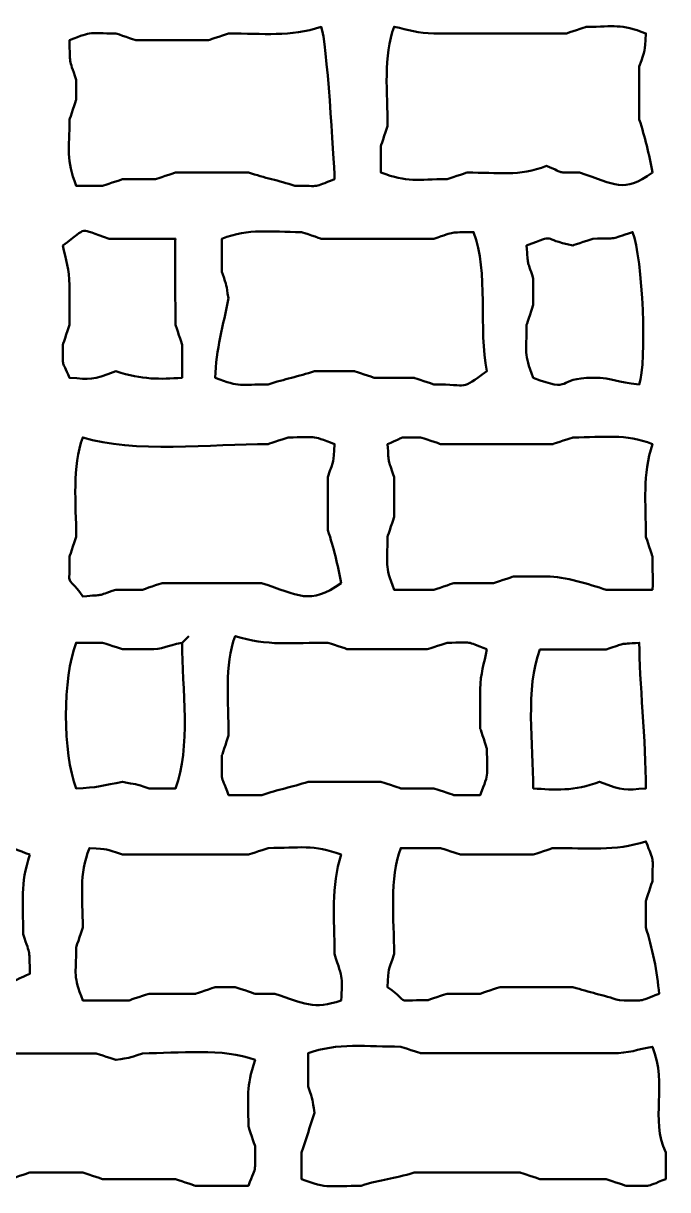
# Model space of a CAD drawing. Header units: millimetres. Extents: x -1760 to -1105, y 422 to 906.
# Drawn here: x -1426.57 to -1412.95, y 434.04 to 458.69 of the extents above; entities that cross this region are included whole.
import ezdxf

# ---------------------------------------------------------------- set-up
doc = ezdxf.new("R2010")
doc.units = ezdxf.units.MM
doc.header["$MEASUREMENT"] = 0
doc.layers.add('layer 1', color=7, linetype='Continuous')

msp = doc.modelspace()

# ---------------------------------------------------------------- linework, layer by layer
at = {"layer": 'layer 1', "color": 225, "lineweight": 50}
for points, knots in [([(-1413.5481, 456.6589), (-1413.5481, 456.6589), (-1413.5479, 457.0789), (-1413.5479, 457.0789), (-1413.5479, 457.0789), (-1413.5479, 457.0789), (-1413.5479, 457.359), (-1413.5479, 457.359), (-1413.5479, 457.359), (-1413.5479, 457.359), (-1413.5479, 457.779), (-1413.5479, 457.779), (-1413.5479, 457.779), (-1413.4117, 458.19), (-1413.4419, 458.0363), (-1413.408, 458.4787), (-1413.408, 458.4787), (-1413.9594, 458.6928), (-1414.0474, 458.6188), (-1414.6681, 458.6188), (-1414.6681, 458.6188), (-1414.6764, 458.6154), (-1415.0646, 458.4872), (-1415.0881, 458.4789), (-1415.0881, 458.4789), (-1415.0881, 458.4789), (-1416.3482, 458.4789), (-1416.3482, 458.4789), (-1416.3482, 458.4789), (-1416.3482, 458.4789), (-1417.8882, 458.4789), (-1417.8882, 458.4789), (-1417.8882, 458.4789), (-1418.2241, 458.4789), (-1418.4181, 458.56), (-1418.7282, 458.6188), (-1418.7282, 458.6188), (-1418.9624, 458.0148), (-1418.8683, 457.2142), (-1418.8683, 456.5189), (-1418.8683, 456.5189), (-1418.8716, 456.5106), (-1418.9997, 456.1222), (-1419.0081, 456.0989), (-1419.0081, 456.0989), (-1419.0081, 456.0989), (-1419.0081, 455.5389), (-1419.0081, 455.5389), (-1419.0081, 455.5389), (-1418.4455, 455.3201), (-1418.2426, 455.3986), (-1417.6081, 455.3988), (-1417.6081, 455.3988), (-1417.5999, 455.4022), (-1417.2114, 455.5302), (-1417.1882, 455.5389), (-1417.1882, 455.5389), (-1416.5258, 455.5387), (-1416.0873, 455.4538), (-1415.5081, 455.6787), (-1415.5081, 455.6787), (-1415.0609, 455.5013), (-1415.3744, 455.551), (-1414.808, 455.5389), (-1414.808, 455.5389), (-1414.0379, 455.2889), (-1413.8992, 455.0889), (-1413.2679, 455.5389), (-1413.2679, 455.5389), (-1413.3434, 455.9386), (-1413.4253, 456.2809), (-1413.5481, 456.6589)], [0, 0, 0, 0, 0.0526316, 0.0526316, 0.0526316, 0.0526316, 0.1052632, 0.1052632, 0.1052632, 0.1052632, 0.1578947, 0.1578947, 0.1578947, 0.1578947, 0.2105263, 0.2105263, 0.2105263, 0.2105263, 0.2631579, 0.2631579, 0.2631579, 0.2631579, 0.3157895, 0.3157895, 0.3157895, 0.3157895, 0.3684211, 0.3684211, 0.3684211, 0.3684211, 0.4210526, 0.4210526, 0.4210526, 0.4210526, 0.4736842, 0.4736842, 0.4736842, 0.4736842, 0.5263158, 0.5263158, 0.5263158, 0.5263158, 0.5789474, 0.5789474, 0.5789474, 0.5789474, 0.6315789, 0.6315789, 0.6315789, 0.6315789, 0.6842105, 0.6842105, 0.6842105, 0.6842105, 0.7368421, 0.7368421, 0.7368421, 0.7368421, 0.7894737, 0.7894737, 0.7894737, 0.7894737, 0.8421053, 0.8421053, 0.8421053, 0.8421053, 0.8947368, 0.8947368, 0.8947368, 0.8947368, 1, 1, 1, 1]), ([(-1420.2684, 458.6184), (-1420.9332, 458.4027), (-1421.4862, 458.4782), (-1422.2288, 458.4782), (-1422.2288, 458.4782), (-1422.2371, 458.4748), (-1422.6251, 458.3468), (-1422.6486, 458.3381), (-1422.6486, 458.3381), (-1422.6486, 458.3381), (-1424.1888, 458.3383), (-1424.1888, 458.3383), (-1424.1888, 458.3383), (-1424.1971, 458.3417), (-1424.5852, 458.4697), (-1424.6086, 458.4784), (-1424.6086, 458.4784), (-1425.1999, 458.4782), (-1425.0748, 458.5378), (-1425.5888, 458.3383), (-1425.5888, 458.3383), (-1425.5772, 457.7876), (-1425.6091, 457.9926), (-1425.4488, 457.4983), (-1425.4488, 457.4983), (-1425.4488, 457.4983), (-1425.4488, 457.0784), (-1425.4488, 457.0784), (-1425.4488, 457.0784), (-1425.4521, 457.0701), (-1425.5803, 456.6818), (-1425.5888, 456.6584), (-1425.5888, 456.6584), (-1425.5888, 456.0239), (-1425.6671, 455.8211), (-1425.4488, 455.2584), (-1425.4488, 455.2584), (-1425.4488, 455.2584), (-1424.8887, 455.2582), (-1424.8887, 455.2582), (-1424.8887, 455.2582), (-1424.8804, 455.2616), (-1424.4922, 455.3898), (-1424.4687, 455.3981), (-1424.4687, 455.3981), (-1424.4687, 455.3981), (-1423.7688, 455.3983), (-1423.7688, 455.3983), (-1423.7688, 455.3983), (-1423.7605, 455.4016), (-1423.3723, 455.5299), (-1423.3489, 455.5382), (-1423.3489, 455.5382), (-1423.3489, 455.5382), (-1422.3687, 455.5382), (-1422.3687, 455.5382), (-1422.3687, 455.5382), (-1422.3687, 455.5382), (-1422.2288, 455.5382), (-1422.2288, 455.5382), (-1422.2288, 455.5382), (-1422.2288, 455.5382), (-1421.8088, 455.5382), (-1421.8088, 455.5382), (-1421.8088, 455.5382), (-1421.4605, 455.4254), (-1421.1772, 455.3713), (-1420.8286, 455.2582), (-1420.8286, 455.2582), (-1420.2531, 455.2582), (-1420.4677, 455.2124), (-1419.9887, 455.3983), (-1419.9887, 455.3983), (-1419.9986, 455.8378), (-1420.1559, 458.3279), (-1420.2686, 458.6186), (-1420.2686, 458.6186), (-1420.2686, 458.6186), (-1420.2684, 458.6184), (-1420.2684, 458.6184)], [0, 0, 0, 0, 0.047619, 0.047619, 0.047619, 0.047619, 0.0952381, 0.0952381, 0.0952381, 0.0952381, 0.1428571, 0.1428571, 0.1428571, 0.1428571, 0.1904762, 0.1904762, 0.1904762, 0.1904762, 0.2380952, 0.2380952, 0.2380952, 0.2380952, 0.2857143, 0.2857143, 0.2857143, 0.2857143, 0.3333333, 0.3333333, 0.3333333, 0.3333333, 0.3809524, 0.3809524, 0.3809524, 0.3809524, 0.4285714, 0.4285714, 0.4285714, 0.4285714, 0.4761905, 0.4761905, 0.4761905, 0.4761905, 0.5238095, 0.5238095, 0.5238095, 0.5238095, 0.5714286, 0.5714286, 0.5714286, 0.5714286, 0.6190476, 0.6190476, 0.6190476, 0.6190476, 0.6666667, 0.6666667, 0.6666667, 0.6666667, 0.7142857, 0.7142857, 0.7142857, 0.7142857, 0.7619048, 0.7619048, 0.7619048, 0.7619048, 0.8095238, 0.8095238, 0.8095238, 0.8095238, 0.8571429, 0.8571429, 0.8571429, 0.8571429, 0.9047619, 0.9047619, 0.9047619, 0.9047619, 1, 1, 1, 1]), ([(-1423.3492, 454.1387), (-1423.3492, 454.1387), (-1424.7494, 454.1387), (-1424.7494, 454.1387), (-1424.7494, 454.1387), (-1425.4463, 454.3648), (-1425.1609, 454.4036), (-1425.7294, 453.9988), (-1425.7294, 453.9988), (-1425.6708, 453.6884), (-1425.5897, 453.4945), (-1425.5895, 453.1589), (-1425.5895, 453.1589), (-1425.5895, 453.1589), (-1425.5897, 453.0188), (-1425.5897, 453.0188), (-1425.5897, 453.0188), (-1425.5897, 453.0188), (-1425.5895, 452.3189), (-1425.5895, 452.3189), (-1425.5895, 452.3189), (-1425.5929, 452.3106), (-1425.7209, 451.9222), (-1425.7294, 451.8989), (-1425.7294, 451.8989), (-1425.7294, 451.3362), (-1425.7537, 451.6222), (-1425.5895, 451.1988), (-1425.5895, 451.1988), (-1425.1332, 451.1699), (-1425.1307, 451.1367), (-1424.6093, 451.3389), (-1424.6093, 451.3389), (-1424.035, 451.1528), (-1423.6881, 451.1683), (-1423.2092, 451.1988), (-1423.2092, 451.1988), (-1423.2092, 451.1988), (-1423.2093, 451.8989), (-1423.2093, 451.8989), (-1423.2093, 451.8989), (-1423.2127, 451.9072), (-1423.3407, 452.2954), (-1423.3492, 452.3189), (-1423.3492, 452.3189), (-1423.3492, 452.6403), (-1423.3716, 454.0967), (-1423.3492, 454.1389), (-1423.3492, 454.1389), (-1423.3492, 454.1389), (-1423.3492, 454.1387), (-1423.3492, 454.1387)], [0, 0, 0, 0, 0.0714286, 0.0714286, 0.0714286, 0.0714286, 0.1428571, 0.1428571, 0.1428571, 0.1428571, 0.2142857, 0.2142857, 0.2142857, 0.2142857, 0.2857143, 0.2857143, 0.2857143, 0.2857143, 0.3571429, 0.3571429, 0.3571429, 0.3571429, 0.4285714, 0.4285714, 0.4285714, 0.4285714, 0.5, 0.5, 0.5, 0.5, 0.5714286, 0.5714286, 0.5714286, 0.5714286, 0.6428571, 0.6428571, 0.6428571, 0.6428571, 0.7142857, 0.7142857, 0.7142857, 0.7142857, 0.7857143, 0.7857143, 0.7857143, 0.7857143, 0.8571429, 0.8571429, 0.8571429, 0.8571429, 1, 1, 1, 1]), ([(-1417.0488, 454.2793), (-1417.5993, 454.2676), (-1417.3945, 454.2997), (-1417.8888, 454.1392), (-1417.8888, 454.1392), (-1417.8888, 454.1392), (-1418.4488, 454.1394), (-1418.4488, 454.1394), (-1418.4488, 454.1394), (-1418.4488, 454.1394), (-1418.5887, 454.1394), (-1418.5887, 454.1394), (-1418.5887, 454.1394), (-1418.5887, 454.1394), (-1420.2688, 454.1394), (-1420.2688, 454.1394), (-1420.2688, 454.1394), (-1420.2771, 454.1427), (-1420.6655, 454.271), (-1420.6888, 454.2793), (-1420.6888, 454.2793), (-1421.3511, 454.2794), (-1421.7896, 454.3643), (-1422.3688, 454.1394), (-1422.3688, 454.1394), (-1422.3688, 454.1394), (-1422.3688, 453.4395), (-1422.3688, 453.4395), (-1422.3688, 453.4395), (-1422.2454, 453.0954), (-1422.2907, 453.1992), (-1422.229, 452.8795), (-1422.229, 452.8795), (-1422.3355, 452.315), (-1422.496, 451.7961), (-1422.5089, 451.1994), (-1422.5089, 451.1994), (-1421.973, 450.9912), (-1421.9951, 451.0595), (-1421.3888, 451.0593), (-1421.3888, 451.0593), (-1421.0405, 451.1724), (-1420.7572, 451.2264), (-1420.4087, 451.3392), (-1420.4087, 451.3392), (-1420.4087, 451.3392), (-1419.5687, 451.3394), (-1419.5687, 451.3394), (-1419.5687, 451.3394), (-1419.5604, 451.3361), (-1419.1722, 451.2078), (-1419.1487, 451.1992), (-1419.1487, 451.1992), (-1419.1487, 451.1992), (-1418.3088, 451.1994), (-1418.3088, 451.1994), (-1418.3088, 451.1994), (-1418.3005, 451.196), (-1417.9122, 451.0678), (-1417.889, 451.0593), (-1417.889, 451.0593), (-1417.1187, 451.0595), (-1417.3533, 450.9231), (-1416.7687, 451.3392), (-1416.7687, 451.3392), (-1416.9537, 452.2214), (-1416.7225, 453.439), (-1417.0486, 454.2794), (-1417.0486, 454.2794), (-1417.0486, 454.2794), (-1417.0488, 454.2793), (-1417.0488, 454.2793)], [0, 0, 0, 0, 0.0526316, 0.0526316, 0.0526316, 0.0526316, 0.1052632, 0.1052632, 0.1052632, 0.1052632, 0.1578947, 0.1578947, 0.1578947, 0.1578947, 0.2105263, 0.2105263, 0.2105263, 0.2105263, 0.2631579, 0.2631579, 0.2631579, 0.2631579, 0.3157895, 0.3157895, 0.3157895, 0.3157895, 0.3684211, 0.3684211, 0.3684211, 0.3684211, 0.4210526, 0.4210526, 0.4210526, 0.4210526, 0.4736842, 0.4736842, 0.4736842, 0.4736842, 0.5263158, 0.5263158, 0.5263158, 0.5263158, 0.5789474, 0.5789474, 0.5789474, 0.5789474, 0.6315789, 0.6315789, 0.6315789, 0.6315789, 0.6842105, 0.6842105, 0.6842105, 0.6842105, 0.7368421, 0.7368421, 0.7368421, 0.7368421, 0.7894737, 0.7894737, 0.7894737, 0.7894737, 0.8421053, 0.8421053, 0.8421053, 0.8421053, 0.8947368, 0.8947368, 0.8947368, 0.8947368, 1, 1, 1, 1]), ([(-1413.6886, 454.2793), (-1414.183, 454.1189), (-1413.9783, 454.151), (-1414.5286, 454.1392), (-1414.5286, 454.1392), (-1414.5369, 454.1359), (-1414.9251, 454.0076), (-1414.9487, 453.9993), (-1414.9487, 453.9993), (-1415.6621, 454.1341), (-1415.2585, 454.2447), (-1415.9288, 453.9993), (-1415.9288, 453.9993), (-1415.891, 453.5185), (-1415.9337, 453.7469), (-1415.7887, 453.2993), (-1415.7887, 453.2993), (-1415.7887, 453.2993), (-1415.7887, 452.7394), (-1415.7887, 452.7394), (-1415.7887, 452.7394), (-1415.7921, 452.7311), (-1415.9203, 452.3427), (-1415.9288, 452.3194), (-1415.9288, 452.3194), (-1415.9289, 451.7132), (-1415.9967, 451.7352), (-1415.7889, 451.1992), (-1415.7889, 451.1992), (-1414.9355, 450.8679), (-1415.3283, 451.199), (-1414.5286, 451.1992), (-1414.5286, 451.1992), (-1414.0552, 451.1992), (-1414.056, 451.0981), (-1413.5484, 451.0591), (-1413.5484, 451.0591), (-1413.3821, 451.5133), (-1413.4754, 453.73), (-1413.6885, 454.2794), (-1413.6885, 454.2794), (-1413.6885, 454.2794), (-1413.6886, 454.2793), (-1413.6886, 454.2793)], [0, 0, 0, 0, 0.0833333, 0.0833333, 0.0833333, 0.0833333, 0.1666667, 0.1666667, 0.1666667, 0.1666667, 0.25, 0.25, 0.25, 0.25, 0.3333333, 0.3333333, 0.3333333, 0.3333333, 0.4166667, 0.4166667, 0.4166667, 0.4166667, 0.5, 0.5, 0.5, 0.5, 0.5833333, 0.5833333, 0.5833333, 0.5833333, 0.6666667, 0.6666667, 0.6666667, 0.6666667, 0.75, 0.75, 0.75, 0.75, 0.8333333, 0.8333333, 0.8333333, 0.8333333, 1, 1, 1, 1]), ([(-1413.2687, 447.4183), (-1413.272, 447.4266), (-1413.4002, 447.8152), (-1413.4087, 447.8383), (-1413.4087, 447.8383), (-1413.4089, 448.5807), (-1413.484, 449.1335), (-1413.2687, 449.7987), (-1413.2687, 449.7987), (-1413.8479, 450.0234), (-1414.2864, 449.9385), (-1414.9489, 449.9384), (-1414.9489, 449.9384), (-1414.9572, 449.935), (-1415.3453, 449.8071), (-1415.3687, 449.7987), (-1415.3687, 449.7987), (-1415.3687, 449.7987), (-1417.049, 449.7987), (-1417.049, 449.7987), (-1417.049, 449.7987), (-1417.049, 449.7987), (-1417.7489, 449.7985), (-1417.7489, 449.7985), (-1417.7489, 449.7985), (-1417.7572, 449.8018), (-1418.1454, 449.9301), (-1418.1687, 449.9385), (-1418.1687, 449.9385), (-1418.7314, 449.9384), (-1418.4456, 449.9629), (-1418.8688, 449.7985), (-1418.8688, 449.7985), (-1418.831, 449.3177), (-1418.8737, 449.5461), (-1418.7287, 449.0984), (-1418.7287, 449.0984), (-1418.7287, 449.0984), (-1418.7287, 448.2585), (-1418.7287, 448.2585), (-1418.7287, 448.2585), (-1418.7321, 448.2502), (-1418.8603, 447.8619), (-1418.8688, 447.8385), (-1418.8688, 447.8385), (-1418.8688, 447.2322), (-1418.9367, 447.2545), (-1418.7287, 446.7184), (-1418.7287, 446.7184), (-1418.7287, 446.7184), (-1417.8888, 446.7186), (-1417.8888, 446.7186), (-1417.8888, 446.7186), (-1417.8805, 446.7219), (-1417.4923, 446.85), (-1417.4688, 446.8585), (-1417.4688, 446.8585), (-1417.4688, 446.8585), (-1416.6288, 446.8586), (-1416.6288, 446.8586), (-1416.6288, 446.8586), (-1416.6205, 446.862), (-1416.2323, 446.9899), (-1416.2089, 446.9983), (-1416.2089, 446.9983), (-1416.2089, 446.9983), (-1415.509, 446.9985), (-1415.509, 446.9985), (-1415.509, 446.9985), (-1415.1144, 446.9983), (-1414.6055, 446.8339), (-1414.2488, 446.7186), (-1414.2488, 446.7186), (-1414.2488, 446.7186), (-1413.2687, 446.7184), (-1413.2687, 446.7184), (-1413.2687, 446.7184), (-1413.2478, 447.0366), (-1413.2785, 447.0223), (-1413.2687, 447.4183)], [0, 0, 0, 0, 0.047619, 0.047619, 0.047619, 0.047619, 0.0952381, 0.0952381, 0.0952381, 0.0952381, 0.1428571, 0.1428571, 0.1428571, 0.1428571, 0.1904762, 0.1904762, 0.1904762, 0.1904762, 0.2380952, 0.2380952, 0.2380952, 0.2380952, 0.2857143, 0.2857143, 0.2857143, 0.2857143, 0.3333333, 0.3333333, 0.3333333, 0.3333333, 0.3809524, 0.3809524, 0.3809524, 0.3809524, 0.4285714, 0.4285714, 0.4285714, 0.4285714, 0.4761905, 0.4761905, 0.4761905, 0.4761905, 0.5238095, 0.5238095, 0.5238095, 0.5238095, 0.5714286, 0.5714286, 0.5714286, 0.5714286, 0.6190476, 0.6190476, 0.6190476, 0.6190476, 0.6666667, 0.6666667, 0.6666667, 0.6666667, 0.7142857, 0.7142857, 0.7142857, 0.7142857, 0.7619048, 0.7619048, 0.7619048, 0.7619048, 0.8095238, 0.8095238, 0.8095238, 0.8095238, 0.8571429, 0.8571429, 0.8571429, 0.8571429, 0.9047619, 0.9047619, 0.9047619, 0.9047619, 1, 1, 1, 1]), ([(-1420.1278, 447.9789), (-1420.1278, 447.9789), (-1420.1278, 448.3989), (-1420.1278, 448.3989), (-1420.1278, 448.3989), (-1420.1278, 448.3989), (-1420.1278, 448.6788), (-1420.1278, 448.6788), (-1420.1278, 448.6788), (-1420.1278, 448.6788), (-1420.1278, 449.0988), (-1420.1278, 449.0988), (-1420.1278, 449.0988), (-1419.9917, 449.5097), (-1420.0217, 449.3565), (-1419.9878, 449.7988), (-1419.9878, 449.7988), (-1420.5018, 449.9983), (-1420.3764, 449.9387), (-1420.968, 449.9389), (-1420.968, 449.9389), (-1420.9763, 449.9355), (-1421.3645, 449.8073), (-1421.388, 449.7988), (-1421.388, 449.7988), (-1422.5683, 449.799), (-1424.2624, 449.5997), (-1425.308, 449.9387), (-1425.308, 449.9387), (-1425.5426, 449.3349), (-1425.448, 448.5341), (-1425.448, 447.8387), (-1425.448, 447.8387), (-1425.4514, 447.8304), (-1425.5796, 447.4421), (-1425.5881, 447.4187), (-1425.5881, 447.4187), (-1425.5715, 446.6667), (-1425.692, 447.1174), (-1425.308, 446.5787), (-1425.308, 446.5787), (-1424.8273, 446.6166), (-1425.0558, 446.5738), (-1424.6081, 446.7189), (-1424.6081, 446.7189), (-1424.6081, 446.7189), (-1424.0481, 446.7188), (-1424.0481, 446.7188), (-1424.0481, 446.7188), (-1424.0398, 446.7221), (-1423.6517, 446.8505), (-1423.6281, 446.8588), (-1423.6281, 446.8588), (-1423.6281, 446.8588), (-1422.7881, 446.8588), (-1422.7881, 446.8588), (-1422.7881, 446.8588), (-1422.7881, 446.8588), (-1421.9482, 446.859), (-1421.9482, 446.859), (-1421.9482, 446.859), (-1421.9482, 446.859), (-1421.5284, 446.8588), (-1421.5284, 446.8588), (-1421.5284, 446.8588), (-1420.7501, 446.6066), (-1420.5166, 446.3827), (-1419.8483, 446.8588), (-1419.8483, 446.8588), (-1419.9236, 447.2583), (-1420.0056, 447.6009), (-1420.1282, 447.9789), (-1420.1282, 447.9789), (-1420.1282, 447.9789), (-1420.1278, 447.9789), (-1420.1278, 447.9789)], [0, 0, 0, 0, 0.05, 0.05, 0.05, 0.05, 0.1, 0.1, 0.1, 0.1, 0.15, 0.15, 0.15, 0.15, 0.2, 0.2, 0.2, 0.2, 0.25, 0.25, 0.25, 0.25, 0.3, 0.3, 0.3, 0.3, 0.35, 0.35, 0.35, 0.35, 0.4, 0.4, 0.4, 0.4, 0.45, 0.45, 0.45, 0.45, 0.5, 0.5, 0.5, 0.5, 0.55, 0.55, 0.55, 0.55, 0.6, 0.6, 0.6, 0.6, 0.65, 0.65, 0.65, 0.65, 0.7, 0.7, 0.7, 0.7, 0.75, 0.75, 0.75, 0.75, 0.8, 0.8, 0.8, 0.8, 0.85, 0.85, 0.85, 0.85, 0.9, 0.9, 0.9, 0.9, 1, 1, 1, 1]), ([(-1423.2086, 445.5994), (-1423.5535, 445.5327), (-1423.6126, 445.4594), (-1423.9087, 445.4592), (-1423.9087, 445.4592), (-1423.9087, 445.4592), (-1424.4686, 445.4594), (-1424.4686, 445.4594), (-1424.4686, 445.4594), (-1424.4769, 445.4627), (-1424.8653, 445.5908), (-1424.8885, 445.5992), (-1424.8885, 445.5992), (-1424.8885, 445.5992), (-1425.4486, 445.5994), (-1425.4486, 445.5994), (-1425.4486, 445.5994), (-1425.7364, 444.8573), (-1425.7364, 443.2609), (-1425.4488, 442.5192), (-1425.4488, 442.5192), (-1425.0122, 442.529), (-1424.8628, 442.5846), (-1424.4686, 442.6592), (-1424.4686, 442.6592), (-1424.1678, 442.5959), (-1424.228, 442.625), (-1423.9087, 442.5192), (-1423.9087, 442.5192), (-1423.9087, 442.5192), (-1423.3487, 442.519), (-1423.3487, 442.519), (-1423.3487, 442.519), (-1423.0199, 443.3656), (-1423.2086, 444.6399), (-1423.2086, 445.5994), (-1423.2086, 445.5994), (-1423.2086, 445.5994), (-1423.0688, 445.7393), (-1423.0688, 445.7393)], [0, 0, 0, 0, 0.0909091, 0.0909091, 0.0909091, 0.0909091, 0.1818182, 0.1818182, 0.1818182, 0.1818182, 0.2727273, 0.2727273, 0.2727273, 0.2727273, 0.3636364, 0.3636364, 0.3636364, 0.3636364, 0.4545455, 0.4545455, 0.4545455, 0.4545455, 0.5454545, 0.5454545, 0.5454545, 0.5454545, 0.6363636, 0.6363636, 0.6363636, 0.6363636, 0.7272727, 0.7272727, 0.7272727, 0.7272727, 0.8181818, 0.8181818, 0.8181818, 0.8181818, 1, 1, 1, 1]), ([(-1416.7677, 445.4588), (-1417.2465, 445.6447), (-1417.0321, 445.5989), (-1417.6076, 445.5989), (-1417.6076, 445.5989), (-1417.6159, 445.5955), (-1418.0043, 445.4671), (-1418.0276, 445.4588), (-1418.0276, 445.4588), (-1418.0276, 445.4588), (-1418.4476, 445.4587), (-1418.4476, 445.4587), (-1418.4476, 445.4587), (-1418.4476, 445.4587), (-1419.7077, 445.4587), (-1419.7077, 445.4587), (-1419.7077, 445.4587), (-1419.716, 445.462), (-1420.1042, 445.5904), (-1420.1278, 445.5987), (-1420.1278, 445.5987), (-1420.8701, 445.5987), (-1421.4229, 445.5232), (-1422.0877, 445.7388), (-1422.0877, 445.7388), (-1422.3219, 445.135), (-1422.2279, 444.334), (-1422.2277, 443.6385), (-1422.2277, 443.6385), (-1422.2311, 443.6302), (-1422.3593, 443.242), (-1422.3676, 443.2185), (-1422.3676, 443.2185), (-1422.3676, 442.6432), (-1422.4137, 442.8576), (-1422.2277, 442.3786), (-1422.2277, 442.3786), (-1422.2277, 442.3786), (-1421.5277, 442.3787), (-1421.5277, 442.3787), (-1421.5277, 442.3787), (-1421.1795, 442.4916), (-1420.896, 442.5456), (-1420.5476, 442.6589), (-1420.5476, 442.6589), (-1420.5476, 442.6589), (-1420.1277, 442.6589), (-1420.1277, 442.6589), (-1420.1277, 442.6589), (-1420.1277, 442.6589), (-1419.9876, 442.6589), (-1419.9876, 442.6589), (-1419.9876, 442.6589), (-1419.9876, 442.6589), (-1419.0074, 442.6589), (-1419.0074, 442.6589), (-1419.0074, 442.6589), (-1418.9991, 442.6555), (-1418.6109, 442.5271), (-1418.5874, 442.5188), (-1418.5874, 442.5188), (-1418.5874, 442.5188), (-1417.8875, 442.5188), (-1417.8875, 442.5188), (-1417.8875, 442.5188), (-1417.8793, 442.5154), (-1417.491, 442.387), (-1417.4676, 442.3787), (-1417.4676, 442.3787), (-1417.4676, 442.3787), (-1416.9075, 442.3786), (-1416.9075, 442.3786), (-1416.9075, 442.3786), (-1416.708, 442.8926), (-1416.7677, 442.7672), (-1416.7678, 443.3588), (-1416.7678, 443.3588), (-1416.7712, 443.367), (-1416.8991, 443.7555), (-1416.9075, 443.7787), (-1416.9075, 443.7787), (-1416.9075, 443.7787), (-1416.9077, 444.6187), (-1416.9077, 444.6187), (-1416.9077, 444.6187), (-1416.9075, 444.9545), (-1416.8262, 445.1487), (-1416.7677, 445.4588)], [0, 0, 0, 0, 0.0434783, 0.0434783, 0.0434783, 0.0434783, 0.0869565, 0.0869565, 0.0869565, 0.0869565, 0.1304348, 0.1304348, 0.1304348, 0.1304348, 0.173913, 0.173913, 0.173913, 0.173913, 0.2173913, 0.2173913, 0.2173913, 0.2173913, 0.2608696, 0.2608696, 0.2608696, 0.2608696, 0.3043478, 0.3043478, 0.3043478, 0.3043478, 0.3478261, 0.3478261, 0.3478261, 0.3478261, 0.3913043, 0.3913043, 0.3913043, 0.3913043, 0.4347826, 0.4347826, 0.4347826, 0.4347826, 0.4782609, 0.4782609, 0.4782609, 0.4782609, 0.5217391, 0.5217391, 0.5217391, 0.5217391, 0.5652174, 0.5652174, 0.5652174, 0.5652174, 0.6086957, 0.6086957, 0.6086957, 0.6086957, 0.6521739, 0.6521739, 0.6521739, 0.6521739, 0.6956522, 0.6956522, 0.6956522, 0.6956522, 0.7391304, 0.7391304, 0.7391304, 0.7391304, 0.7826087, 0.7826087, 0.7826087, 0.7826087, 0.826087, 0.826087, 0.826087, 0.826087, 0.8695652, 0.8695652, 0.8695652, 0.8695652, 0.9130435, 0.9130435, 0.9130435, 0.9130435, 1, 1, 1, 1]), ([(-1413.5481, 445.5976), (-1414.0289, 445.5599), (-1413.8005, 445.6026), (-1414.2481, 445.4578), (-1414.2481, 445.4578), (-1414.2481, 445.4578), (-1415.6481, 445.4576), (-1415.6481, 445.4576), (-1415.6481, 445.4576), (-1415.9633, 444.6455), (-1415.7882, 443.4392), (-1415.7882, 442.5174), (-1415.7882, 442.5174), (-1415.3483, 442.4893), (-1414.9202, 442.4509), (-1414.388, 442.6574), (-1414.388, 442.6574), (-1413.8666, 442.4551), (-1413.8641, 442.4885), (-1413.408, 442.5176), (-1413.408, 442.5176), (-1413.408, 443.503), (-1413.5479, 444.821), (-1413.5479, 445.5976), (-1413.5479, 445.5976), (-1413.5479, 445.5976), (-1413.5481, 445.5976), (-1413.5481, 445.5976)], [0, 0, 0, 0, 0.125, 0.125, 0.125, 0.125, 0.25, 0.25, 0.25, 0.25, 0.375, 0.375, 0.375, 0.375, 0.5, 0.5, 0.5, 0.5, 0.625, 0.625, 0.625, 0.625, 0.75, 0.75, 0.75, 0.75, 1, 1, 1, 1]), ([(-1413.4092, 439.5784), (-1413.4092, 439.5784), (-1413.4091, 440.1384), (-1413.4091, 440.1384), (-1413.4091, 440.1384), (-1413.4057, 440.1467), (-1413.2777, 440.535), (-1413.269, 440.5584), (-1413.269, 440.5584), (-1413.269, 441.1338), (-1413.223, 440.9193), (-1413.4091, 441.3984), (-1413.4091, 441.3984), (-1414.074, 441.1827), (-1414.6267, 441.2582), (-1415.3691, 441.2582), (-1415.3691, 441.2582), (-1415.3774, 441.2548), (-1415.7656, 441.1267), (-1415.7891, 441.1181), (-1415.7891, 441.1181), (-1415.7891, 441.1181), (-1417.3291, 441.1183), (-1417.3291, 441.1183), (-1417.3291, 441.1183), (-1417.3374, 441.1216), (-1417.7258, 441.2497), (-1417.7491, 441.2583), (-1417.7491, 441.2583), (-1417.7491, 441.2583), (-1418.589, 441.2583), (-1418.589, 441.2583), (-1418.589, 441.2583), (-1418.8369, 440.6198), (-1418.7291, 439.7515), (-1418.7291, 439.0182), (-1418.7291, 439.0182), (-1418.8653, 438.6072), (-1418.8351, 438.7607), (-1418.8691, 438.3181), (-1418.8691, 438.3181), (-1418.3305, 437.9343), (-1418.7809, 438.0546), (-1418.0292, 438.0382), (-1418.0292, 438.0382), (-1418.0209, 438.0415), (-1417.6325, 438.1698), (-1417.6092, 438.1781), (-1417.6092, 438.1781), (-1417.6092, 438.1781), (-1416.9091, 438.1782), (-1416.9091, 438.1782), (-1416.9091, 438.1782), (-1416.9008, 438.1816), (-1416.5128, 438.3098), (-1416.4891, 438.3181), (-1416.4891, 438.3181), (-1416.4891, 438.3181), (-1415.5091, 438.3181), (-1415.5091, 438.3181), (-1415.5091, 438.3181), (-1415.5091, 438.3181), (-1415.3691, 438.3181), (-1415.3691, 438.3181), (-1415.3691, 438.3181), (-1415.3691, 438.3181), (-1414.9491, 438.3181), (-1414.9491, 438.3181), (-1414.9491, 438.3181), (-1414.6007, 438.2054), (-1414.3175, 438.1513), (-1413.9689, 438.0382), (-1413.9689, 438.0382), (-1413.3935, 438.0382), (-1413.6078, 437.9923), (-1413.129, 438.1782), (-1413.129, 438.1782), (-1413.1626, 438.6162), (-1413.2798, 439.1798), (-1413.4092, 439.5784)], [0, 0, 0, 0, 0.047619, 0.047619, 0.047619, 0.047619, 0.0952381, 0.0952381, 0.0952381, 0.0952381, 0.1428571, 0.1428571, 0.1428571, 0.1428571, 0.1904762, 0.1904762, 0.1904762, 0.1904762, 0.2380952, 0.2380952, 0.2380952, 0.2380952, 0.2857143, 0.2857143, 0.2857143, 0.2857143, 0.3333333, 0.3333333, 0.3333333, 0.3333333, 0.3809524, 0.3809524, 0.3809524, 0.3809524, 0.4285714, 0.4285714, 0.4285714, 0.4285714, 0.4761905, 0.4761905, 0.4761905, 0.4761905, 0.5238095, 0.5238095, 0.5238095, 0.5238095, 0.5714286, 0.5714286, 0.5714286, 0.5714286, 0.6190476, 0.6190476, 0.6190476, 0.6190476, 0.6666667, 0.6666667, 0.6666667, 0.6666667, 0.7142857, 0.7142857, 0.7142857, 0.7142857, 0.7619048, 0.7619048, 0.7619048, 0.7619048, 0.8095238, 0.8095238, 0.8095238, 0.8095238, 0.8571429, 0.8571429, 0.8571429, 0.8571429, 0.9047619, 0.9047619, 0.9047619, 0.9047619, 1, 1, 1, 1]), ([(-1426.4282, 441.1181), (-1426.9421, 441.3178), (-1426.8168, 441.2582), (-1427.4082, 441.258), (-1427.4082, 441.258), (-1427.4165, 441.2546), (-1427.8049, 441.1266), (-1427.8282, 441.1181), (-1427.8282, 441.1181), (-1427.8282, 441.1181), (-1428.6682, 441.1179), (-1428.6682, 441.1179), (-1428.6682, 441.1179), (-1429.1416, 441.1179), (-1429.1407, 441.219), (-1429.6484, 441.258), (-1429.6484, 441.258), (-1429.9189, 440.5616), (-1429.9188, 439.1542), (-1429.6484, 438.4578), (-1429.6484, 438.4578), (-1429.6484, 438.4578), (-1428.9485, 438.458), (-1428.9485, 438.458), (-1428.9485, 438.458), (-1428.9402, 438.4614), (-1428.5519, 438.5892), (-1428.5285, 438.5977), (-1428.5285, 438.5977), (-1428.5285, 438.5977), (-1428.1085, 438.5977), (-1428.1085, 438.5977), (-1428.1085, 438.5977), (-1428.1085, 438.5977), (-1427.5485, 438.5979), (-1427.5485, 438.5979), (-1427.5485, 438.5979), (-1427.5402, 438.5945), (-1427.152, 438.4665), (-1427.1287, 438.4578), (-1427.1287, 438.4578), (-1426.5658, 438.458), (-1426.8516, 438.4335), (-1426.4284, 438.5979), (-1426.4284, 438.5979), (-1426.4401, 439.1482), (-1426.4081, 438.9434), (-1426.5683, 439.4378), (-1426.5683, 439.4378), (-1426.5683, 440.1409), (-1426.6353, 440.4798), (-1426.4286, 441.1179), (-1426.4286, 441.1179), (-1426.4286, 441.1179), (-1426.4282, 441.1181), (-1426.4282, 441.1181)], [0, 0, 0, 0, 0.0666667, 0.0666667, 0.0666667, 0.0666667, 0.1333333, 0.1333333, 0.1333333, 0.1333333, 0.2, 0.2, 0.2, 0.2, 0.2666667, 0.2666667, 0.2666667, 0.2666667, 0.3333333, 0.3333333, 0.3333333, 0.3333333, 0.4, 0.4, 0.4, 0.4, 0.4666667, 0.4666667, 0.4666667, 0.4666667, 0.5333333, 0.5333333, 0.5333333, 0.5333333, 0.6, 0.6, 0.6, 0.6, 0.6666667, 0.6666667, 0.6666667, 0.6666667, 0.7333333, 0.7333333, 0.7333333, 0.7333333, 0.8, 0.8, 0.8, 0.8, 0.8666667, 0.8666667, 0.8666667, 0.8666667, 1, 1, 1, 1]), ([(-1419.989, 439.0179), (-1419.9888, 439.779), (-1420.068, 440.4418), (-1419.8488, 441.1179), (-1419.8488, 441.1179), (-1420.4208, 441.3398), (-1420.7404, 441.258), (-1421.389, 441.258), (-1421.389, 441.258), (-1421.3973, 441.2546), (-1421.7857, 441.1262), (-1421.809, 441.1178), (-1421.809, 441.1178), (-1421.809, 441.1178), (-1423.349, 441.1178), (-1423.349, 441.1178), (-1423.349, 441.1178), (-1423.349, 441.1178), (-1424.0489, 441.1179), (-1424.0489, 441.1179), (-1424.0489, 441.1179), (-1424.0489, 441.1179), (-1424.4689, 441.1178), (-1424.4689, 441.1178), (-1424.4689, 441.1178), (-1424.8799, 441.2539), (-1424.7266, 441.2239), (-1425.1692, 441.258), (-1425.1692, 441.258), (-1425.3937, 440.6785), (-1425.3089, 440.2402), (-1425.3089, 439.5779), (-1425.3089, 439.5779), (-1425.3122, 439.5696), (-1425.4405, 439.1814), (-1425.4489, 439.1579), (-1425.4489, 439.1579), (-1425.4489, 438.5515), (-1425.5168, 438.5739), (-1425.3089, 438.0378), (-1425.3089, 438.0378), (-1425.3089, 438.0378), (-1424.3289, 438.0377), (-1424.3289, 438.0377), (-1424.3289, 438.0377), (-1424.3206, 438.041), (-1423.9322, 438.1693), (-1423.9089, 438.1777), (-1423.9089, 438.1777), (-1423.9089, 438.1777), (-1422.9287, 438.1775), (-1422.9287, 438.1775), (-1422.9287, 438.1775), (-1422.9204, 438.1809), (-1422.5322, 438.3091), (-1422.5087, 438.3178), (-1422.5087, 438.3178), (-1422.5087, 438.3178), (-1422.0887, 438.3176), (-1422.0887, 438.3176), (-1422.0887, 438.3176), (-1422.0805, 438.3142), (-1421.6922, 438.1862), (-1421.6688, 438.1775), (-1421.6688, 438.1775), (-1421.6688, 438.1775), (-1421.2488, 438.1777), (-1421.2488, 438.1777), (-1421.2488, 438.1777), (-1420.6387, 437.98), (-1420.4268, 437.826), (-1419.8486, 438.0378), (-1419.8486, 438.0378), (-1419.8183, 438.5146), (-1419.8118, 438.4714), (-1419.9888, 439.0179), (-1419.9888, 439.0179), (-1419.9888, 439.0179), (-1419.989, 439.0179), (-1419.989, 439.0179)], [0, 0, 0, 0, 0.047619, 0.047619, 0.047619, 0.047619, 0.0952381, 0.0952381, 0.0952381, 0.0952381, 0.1428571, 0.1428571, 0.1428571, 0.1428571, 0.1904762, 0.1904762, 0.1904762, 0.1904762, 0.2380952, 0.2380952, 0.2380952, 0.2380952, 0.2857143, 0.2857143, 0.2857143, 0.2857143, 0.3333333, 0.3333333, 0.3333333, 0.3333333, 0.3809524, 0.3809524, 0.3809524, 0.3809524, 0.4285714, 0.4285714, 0.4285714, 0.4285714, 0.4761905, 0.4761905, 0.4761905, 0.4761905, 0.5238095, 0.5238095, 0.5238095, 0.5238095, 0.5714286, 0.5714286, 0.5714286, 0.5714286, 0.6190476, 0.6190476, 0.6190476, 0.6190476, 0.6666667, 0.6666667, 0.6666667, 0.6666667, 0.7142857, 0.7142857, 0.7142857, 0.7142857, 0.7619048, 0.7619048, 0.7619048, 0.7619048, 0.8095238, 0.8095238, 0.8095238, 0.8095238, 0.8571429, 0.8571429, 0.8571429, 0.8571429, 0.9047619, 0.9047619, 0.9047619, 0.9047619, 1, 1, 1, 1]), ([(-1421.6691, 436.7772), (-1422.3424, 437.0386), (-1423.2785, 436.9171), (-1424.0491, 436.9171), (-1424.0491, 436.9171), (-1424.3933, 436.7934), (-1424.2892, 436.8389), (-1424.6091, 436.7772), (-1424.6091, 436.7772), (-1424.6174, 436.7806), (-1425.0057, 436.9086), (-1425.0291, 436.9173), (-1425.0291, 436.9173), (-1425.0291, 436.9173), (-1427.5494, 436.9173), (-1427.5494, 436.9173), (-1427.5494, 436.9173), (-1427.5576, 436.9206), (-1427.9459, 437.0487), (-1427.9695, 437.0571), (-1427.9695, 437.0571), (-1428.7477, 437.0573), (-1428.6296, 437.2044), (-1429.2294, 436.7772), (-1429.2294, 436.7772), (-1429.1915, 436.2965), (-1429.2344, 436.5248), (-1429.0894, 436.0773), (-1429.0894, 436.0773), (-1429.0894, 436.0773), (-1429.0894, 435.6573), (-1429.0894, 435.6573), (-1429.0894, 435.6573), (-1429.0894, 435.0719), (-1429.3199, 434.9047), (-1429.3697, 434.2572), (-1429.3697, 434.2572), (-1428.7975, 434.0353), (-1428.4779, 434.1171), (-1427.8293, 434.1171), (-1427.8293, 434.1171), (-1427.821, 434.1205), (-1427.4328, 434.2487), (-1427.4093, 434.2573), (-1427.4093, 434.2573), (-1427.4093, 434.2573), (-1426.8494, 434.2572), (-1426.8494, 434.2572), (-1426.8494, 434.2572), (-1426.8412, 434.2605), (-1426.4526, 434.3887), (-1426.4293, 434.397), (-1426.4293, 434.397), (-1426.4293, 434.397), (-1425.3091, 434.397), (-1425.3091, 434.397), (-1425.3091, 434.397), (-1425.3008, 434.3937), (-1424.9127, 434.2658), (-1424.8891, 434.2573), (-1424.8891, 434.2573), (-1424.8891, 434.2573), (-1423.349, 434.2573), (-1423.349, 434.2573), (-1423.349, 434.2573), (-1423.3407, 434.254), (-1422.9525, 434.1256), (-1422.9291, 434.1171), (-1422.9291, 434.1171), (-1422.9291, 434.1171), (-1421.809, 434.1173), (-1421.809, 434.1173), (-1421.809, 434.1173), (-1421.6229, 434.5962), (-1421.6689, 434.3817), (-1421.6691, 434.9572), (-1421.6691, 434.9572), (-1421.6725, 434.9655), (-1421.8005, 435.3538), (-1421.809, 435.3772), (-1421.809, 435.3772), (-1421.809, 436.0373), (-1421.8646, 436.1738), (-1421.6689, 436.7774), (-1421.6689, 436.7774), (-1421.6689, 436.7774), (-1421.6691, 436.7772), (-1421.6691, 436.7772)], [0, 0, 0, 0, 0.0434783, 0.0434783, 0.0434783, 0.0434783, 0.0869565, 0.0869565, 0.0869565, 0.0869565, 0.1304348, 0.1304348, 0.1304348, 0.1304348, 0.173913, 0.173913, 0.173913, 0.173913, 0.2173913, 0.2173913, 0.2173913, 0.2173913, 0.2608696, 0.2608696, 0.2608696, 0.2608696, 0.3043478, 0.3043478, 0.3043478, 0.3043478, 0.3478261, 0.3478261, 0.3478261, 0.3478261, 0.3913043, 0.3913043, 0.3913043, 0.3913043, 0.4347826, 0.4347826, 0.4347826, 0.4347826, 0.4782609, 0.4782609, 0.4782609, 0.4782609, 0.5217391, 0.5217391, 0.5217391, 0.5217391, 0.5652174, 0.5652174, 0.5652174, 0.5652174, 0.6086957, 0.6086957, 0.6086957, 0.6086957, 0.6521739, 0.6521739, 0.6521739, 0.6521739, 0.6956522, 0.6956522, 0.6956522, 0.6956522, 0.7391304, 0.7391304, 0.7391304, 0.7391304, 0.7826087, 0.7826087, 0.7826087, 0.7826087, 0.826087, 0.826087, 0.826087, 0.826087, 0.8695652, 0.8695652, 0.8695652, 0.8695652, 0.9130435, 0.9130435, 0.9130435, 0.9130435, 1, 1, 1, 1]), ([(-1413.2687, 437.0584), (-1413.5787, 436.9996), (-1413.7728, 436.9183), (-1414.1086, 436.9181), (-1414.1086, 436.9181), (-1414.1086, 436.9181), (-1416.2085, 436.9181), (-1416.2085, 436.9181), (-1416.2085, 436.9181), (-1416.2085, 436.9181), (-1418.1685, 436.9183), (-1418.1685, 436.9183), (-1418.1685, 436.9183), (-1418.1768, 436.9217), (-1418.5652, 437.0497), (-1418.5885, 437.0584), (-1418.5885, 437.0584), (-1419.2782, 437.0582), (-1419.9578, 437.1474), (-1420.5487, 436.9181), (-1420.5487, 436.9181), (-1420.5487, 436.9181), (-1420.5487, 436.2182), (-1420.5487, 436.2182), (-1420.5487, 436.2182), (-1420.4249, 435.8743), (-1420.4706, 435.9782), (-1420.4087, 435.6582), (-1420.4087, 435.6582), (-1420.5057, 435.3779), (-1420.5919, 435.0987), (-1420.6886, 434.8182), (-1420.6886, 434.8182), (-1420.6886, 434.8182), (-1420.6886, 434.2584), (-1420.6886, 434.2584), (-1420.6886, 434.2584), (-1420.1372, 434.0443), (-1420.0492, 434.1183), (-1419.4285, 434.1183), (-1419.4285, 434.1183), (-1418.9937, 434.2594), (-1418.7432, 434.2573), (-1418.3084, 434.3983), (-1418.3084, 434.3983), (-1418.3084, 434.3983), (-1417.7484, 434.3981), (-1417.7484, 434.3981), (-1417.7484, 434.3981), (-1417.7484, 434.3981), (-1416.0683, 434.3981), (-1416.0683, 434.3981), (-1416.0683, 434.3981), (-1416.06, 434.3947), (-1415.6718, 434.2669), (-1415.6485, 434.2584), (-1415.6485, 434.2584), (-1415.6485, 434.2584), (-1414.2485, 434.2584), (-1414.2485, 434.2584), (-1414.2485, 434.2584), (-1414.2402, 434.255), (-1413.8518, 434.1266), (-1413.8283, 434.1182), (-1413.8283, 434.1182), (-1413.2528, 434.1183), (-1413.4673, 434.0723), (-1412.9884, 434.2584), (-1412.9884, 434.2584), (-1412.9884, 434.2584), (-1412.9884, 434.8182), (-1412.9884, 434.8182), (-1412.9884, 434.8182), (-1413.3203, 435.5476), (-1412.948, 436.2336), (-1413.2685, 437.0584), (-1413.2685, 437.0584), (-1413.2685, 437.0584), (-1413.2687, 437.0584), (-1413.2687, 437.0584)], [0, 0, 0, 0, 0.047619, 0.047619, 0.047619, 0.047619, 0.0952381, 0.0952381, 0.0952381, 0.0952381, 0.1428571, 0.1428571, 0.1428571, 0.1428571, 0.1904762, 0.1904762, 0.1904762, 0.1904762, 0.2380952, 0.2380952, 0.2380952, 0.2380952, 0.2857143, 0.2857143, 0.2857143, 0.2857143, 0.3333333, 0.3333333, 0.3333333, 0.3333333, 0.3809524, 0.3809524, 0.3809524, 0.3809524, 0.4285714, 0.4285714, 0.4285714, 0.4285714, 0.4761905, 0.4761905, 0.4761905, 0.4761905, 0.5238095, 0.5238095, 0.5238095, 0.5238095, 0.5714286, 0.5714286, 0.5714286, 0.5714286, 0.6190476, 0.6190476, 0.6190476, 0.6190476, 0.6666667, 0.6666667, 0.6666667, 0.6666667, 0.7142857, 0.7142857, 0.7142857, 0.7142857, 0.7619048, 0.7619048, 0.7619048, 0.7619048, 0.8095238, 0.8095238, 0.8095238, 0.8095238, 0.8571429, 0.8571429, 0.8571429, 0.8571429, 0.9047619, 0.9047619, 0.9047619, 0.9047619, 1, 1, 1, 1])]:
    msp.add_open_spline(points, degree=3, knots=knots, dxfattribs=at)

doc.saveas('drawing.dxf')
